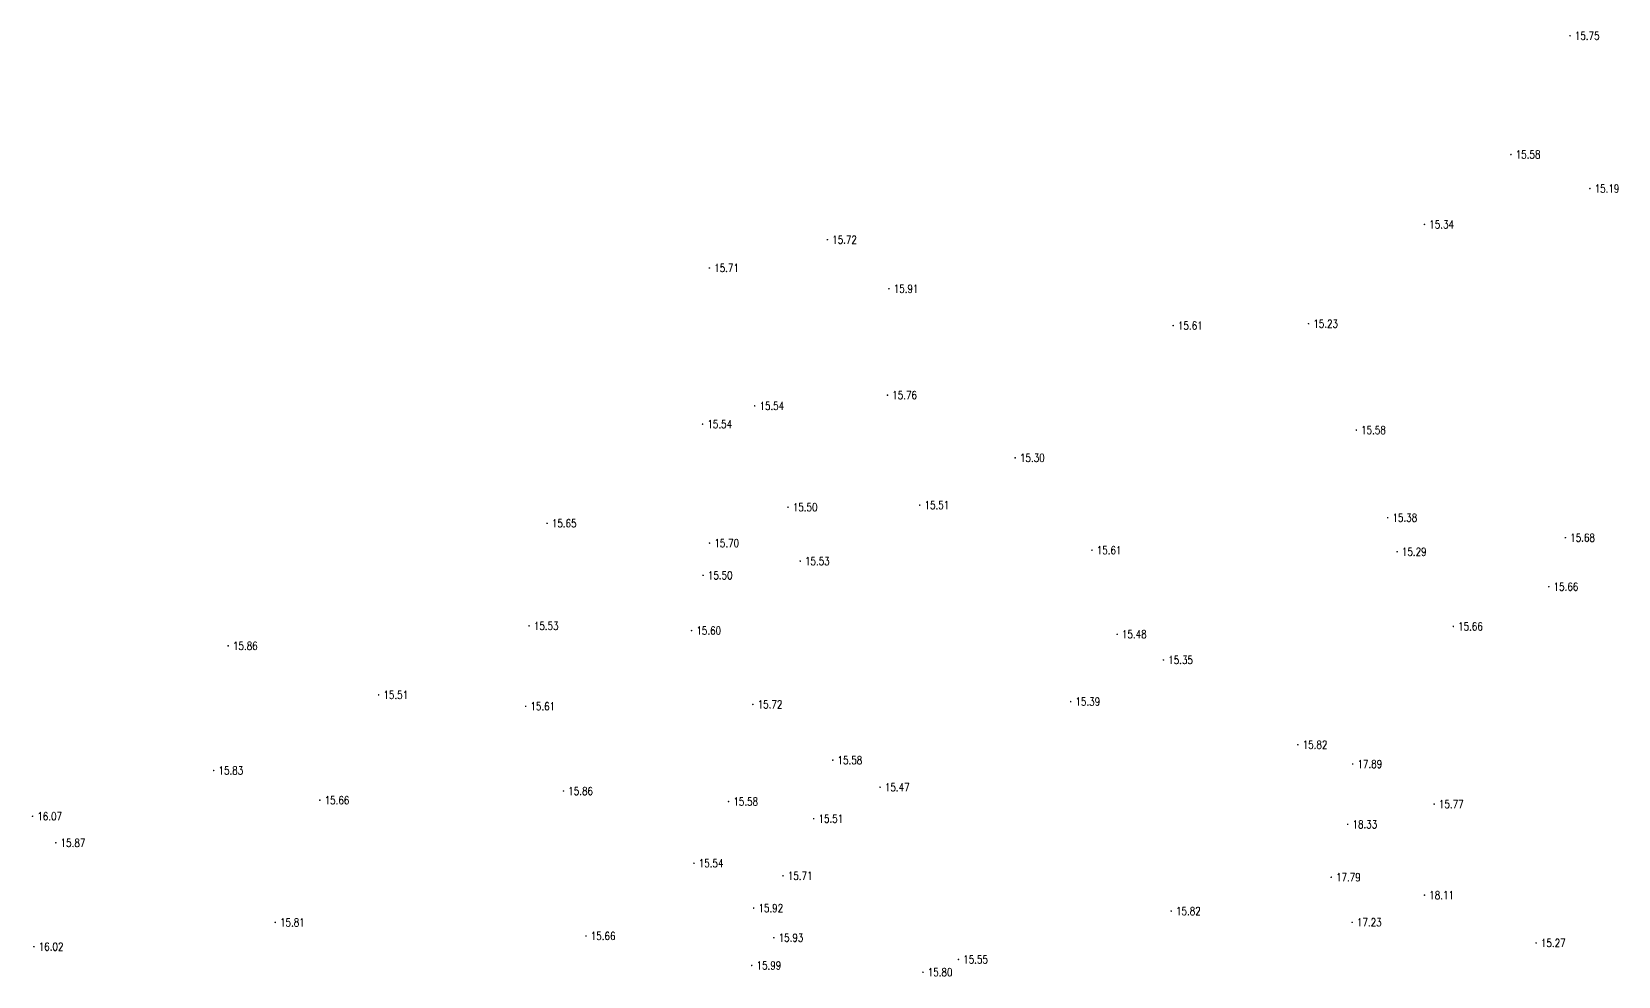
# Model space of a CAD drawing. Extents: x 476861 to 479475, y 2367369 to 2370541.
# Drawn here: x 477195.3 to 477393.5, y 2369595 to 2369713 of the extents above; entities that cross this region are included whole.
import ezdxf
from ezdxf.enums import TextEntityAlignment as Align

# ---------------------------------------------------------------- set-up
doc = ezdxf.new("R2010")
doc.units = 0
doc.header["$LTSCALE"] = 0.5
doc.layers.get('0').update_dxf_attribs({"linetype": 'CONTINUOUS'})
doc.layers.add('GCD', color=1, linetype='CONTINUOUS')
doc.styles.add('HZ', font='rs.shx', dxfattribs={"width": 0.8, "bigfont": 'hztxt.shx'})

# ---------------------------------------------------------------- blocks, each defined once
blk = doc.blocks.new('GC200')
at = {"linetype": 'Continuous', "const_width": 0.2, "flags": 128}
blk.add_lwpolyline([(-0.1, 0, 1), (0.1, 0, 1)], format="xyb", close=True, dxfattribs=at)

msp = doc.modelspace()

# ---------------------------------------------------------------- block references
at = {"layer": 'GCD', "linetype": 'Continuous'}
ref = msp.add_blockref('GC200', (477387.466, 2369712.536, 15.75), dxfattribs=dict(at, xscale=0.5, yscale=0.5, zscale=0.5))
ref.add_attrib('height', '15.75', dxfattribs={"linetype": 'Continuous', "height": 1, "style": 'HZ', "width": 0.8}).set_placement((477388.066, 2369712.536, 15.75), align=Align.MIDDLE_LEFT)
ref = msp.add_blockref('GC200', (477380.082, 2369697.687, 15.576), dxfattribs=dict(at, xscale=0.5, yscale=0.5, zscale=0.5))
ref.add_attrib('height', '15.58', dxfattribs={"linetype": 'Continuous', "height": 1, "style": 'HZ', "width": 0.8}).set_placement((477380.682, 2369697.687, 15.576), align=Align.MIDDLE_LEFT)
ref = msp.add_blockref('GC200', (477389.944, 2369693.431, 15.192), dxfattribs=dict(at, xscale=0.5, yscale=0.5, zscale=0.5))
ref.add_attrib('height', '15.19', dxfattribs={"linetype": 'Continuous', "height": 1, "style": 'HZ', "width": 0.8}).set_placement((477390.544, 2369693.431, 15.192), align=Align.MIDDLE_LEFT)
ref = msp.add_blockref('GC200', (477369.279, 2369688.951, 15.341), dxfattribs=dict(at, xscale=0.5, yscale=0.5, zscale=0.5))
ref.add_attrib('height', '15.34', dxfattribs={"linetype": 'Continuous', "height": 1, "style": 'HZ', "width": 0.8}).set_placement((477369.879, 2369688.951, 15.341), align=Align.MIDDLE_LEFT)
ref = msp.add_blockref('GC200', (477294.675, 2369687.039, 15.723), dxfattribs=dict(at, xscale=0.5, yscale=0.5, zscale=0.5))
ref.add_attrib('height', '15.72', dxfattribs={"linetype": 'Continuous', "height": 1, "style": 'HZ', "width": 0.8}).set_placement((477295.275, 2369687.039, 15.723), align=Align.MIDDLE_LEFT)
ref = msp.add_blockref('GC200', (477279.927, 2369683.502, 15.71), dxfattribs=dict(at, xscale=0.5, yscale=0.5, zscale=0.5))
ref.add_attrib('height', '15.71', dxfattribs={"linetype": 'Continuous', "height": 1, "style": 'HZ', "width": 0.8}).set_placement((477280.527, 2369683.502, 15.71), align=Align.MIDDLE_LEFT)
ref = msp.add_blockref('GC200', (477302.364, 2369680.912, 15.911), dxfattribs=dict(at, xscale=0.5, yscale=0.5, zscale=0.5))
ref.add_attrib('height', '15.91', dxfattribs={"linetype": 'Continuous', "height": 1, "style": 'HZ', "width": 0.8}).set_placement((477302.964, 2369680.912, 15.911), align=Align.MIDDLE_LEFT)
ref = msp.add_blockref('GC200', (477337.878, 2369676.304, 15.608), dxfattribs=dict(at, xscale=0.5, yscale=0.5, zscale=0.5))
ref.add_attrib('height', '15.61', dxfattribs={"linetype": 'Continuous', "height": 1, "style": 'HZ', "width": 0.8}).set_placement((477338.478, 2369676.304, 15.608), align=Align.MIDDLE_LEFT)
ref = msp.add_blockref('GC200', (477354.793, 2369676.542, 15.233), dxfattribs=dict(at, xscale=0.5, yscale=0.5, zscale=0.5))
ref.add_attrib('height', '15.23', dxfattribs={"linetype": 'Continuous', "height": 1, "style": 'HZ', "width": 0.8}).set_placement((477355.393, 2369676.542, 15.233), align=Align.MIDDLE_LEFT)
ref = msp.add_blockref('GC200', (477285.588, 2369666.27, 15.54), dxfattribs=dict(at, xscale=0.5, yscale=0.5, zscale=0.5))
ref.add_attrib('height', '15.54', dxfattribs={"linetype": 'Continuous', "height": 1, "style": 'HZ', "width": 0.8}).set_placement((477286.188, 2369666.27, 15.54), align=Align.MIDDLE_LEFT)
ref = msp.add_blockref('GC200', (477302.18, 2369667.611, 15.762), dxfattribs=dict(at, xscale=0.5, yscale=0.5, zscale=0.5))
ref.add_attrib('height', '15.76', dxfattribs={"linetype": 'Continuous', "height": 1, "style": 'HZ', "width": 0.8}).set_placement((477302.78, 2369667.611, 15.762), align=Align.MIDDLE_LEFT)
ref = msp.add_blockref('GC200', (477279.08, 2369663.99, 15.538), dxfattribs=dict(at, xscale=0.5, yscale=0.5, zscale=0.5))
ref.add_attrib('height', '15.54', dxfattribs={"linetype": 'Continuous', "height": 1, "style": 'HZ', "width": 0.8}).set_placement((477279.68, 2369663.99, 15.538), align=Align.MIDDLE_LEFT)
ref = msp.add_blockref('GC200', (477360.761, 2369663.243, 15.58), dxfattribs=dict(at, xscale=0.5, yscale=0.5, zscale=0.5))
ref.add_attrib('height', '15.58', dxfattribs={"linetype": 'Continuous', "height": 1, "style": 'HZ', "width": 0.8}).set_placement((477361.361, 2369663.243, 15.58), align=Align.MIDDLE_LEFT)
ref = msp.add_blockref('GC200', (477318.137, 2369659.771, 15.295), dxfattribs=dict(at, xscale=0.5, yscale=0.5, zscale=0.5))
ref.add_attrib('height', '15.30', dxfattribs={"linetype": 'Continuous', "height": 1, "style": 'HZ', "width": 0.8}).set_placement((477318.737, 2369659.771, 15.295), align=Align.MIDDLE_LEFT)
ref = msp.add_blockref('GC200', (477289.75, 2369653.601, 15.5), dxfattribs=dict(at, xscale=0.5, yscale=0.5, zscale=0.5))
ref.add_attrib('height', '15.50', dxfattribs={"linetype": 'Continuous', "height": 1, "style": 'HZ', "width": 0.8}).set_placement((477290.35, 2369653.601, 15.5), align=Align.MIDDLE_LEFT)
ref = msp.add_blockref('GC200', (477306.209, 2369653.862, 15.51), dxfattribs=dict(at, xscale=0.5, yscale=0.5, zscale=0.5))
ref.add_attrib('height', '15.51', dxfattribs={"linetype": 'Continuous', "height": 1, "style": 'HZ', "width": 0.8}).set_placement((477306.809, 2369653.862, 15.51), align=Align.MIDDLE_LEFT)
ref = msp.add_blockref('GC200', (477364.679, 2369652.291, 15.375), dxfattribs=dict(at, xscale=0.5, yscale=0.5, zscale=0.5))
ref.add_attrib('height', '15.38', dxfattribs={"linetype": 'Continuous', "height": 1, "style": 'HZ', "width": 0.8}).set_placement((477365.279, 2369652.291, 15.375), align=Align.MIDDLE_LEFT)
ref = msp.add_blockref('GC200', (477259.645, 2369651.591, 15.65), dxfattribs=dict(at, xscale=0.5, yscale=0.5, zscale=0.5))
ref.add_attrib('height', '15.65', dxfattribs={"linetype": 'Continuous', "height": 1, "style": 'HZ', "width": 0.8}).set_placement((477260.245, 2369651.591, 15.65), align=Align.MIDDLE_LEFT)
ref = msp.add_blockref('GC200', (477279.951, 2369649.114, 15.695), dxfattribs=dict(at, xscale=0.5, yscale=0.5, zscale=0.5))
ref.add_attrib('height', '15.70', dxfattribs={"linetype": 'Continuous', "height": 1, "style": 'HZ', "width": 0.8}).set_placement((477280.551, 2369649.114, 15.695), align=Align.MIDDLE_LEFT)
ref = msp.add_blockref('GC200', (477386.89, 2369649.794, 15.68), dxfattribs=dict(at, xscale=0.5, yscale=0.5, zscale=0.5))
ref.add_attrib('height', '15.68', dxfattribs={"linetype": 'Continuous', "height": 1, "style": 'HZ', "width": 0.8}).set_placement((477387.49, 2369649.794, 15.68), align=Align.MIDDLE_LEFT)
ref = msp.add_blockref('GC200', (477291.276, 2369646.863, 15.526), dxfattribs=dict(at, xscale=0.5, yscale=0.5, zscale=0.5))
ref.add_attrib('height', '15.53', dxfattribs={"linetype": 'Continuous', "height": 1, "style": 'HZ', "width": 0.8}).set_placement((477291.876, 2369646.863, 15.526), align=Align.MIDDLE_LEFT)
ref = msp.add_blockref('GC200', (477327.731, 2369648.224, 15.61), dxfattribs=dict(at, xscale=0.5, yscale=0.5, zscale=0.5))
ref.add_attrib('height', '15.61', dxfattribs={"linetype": 'Continuous', "height": 1, "style": 'HZ', "width": 0.8}).set_placement((477328.331, 2369648.224, 15.61), align=Align.MIDDLE_LEFT)
ref = msp.add_blockref('GC200', (477365.859, 2369648.038, 15.291), dxfattribs=dict(at, xscale=0.5, yscale=0.5, zscale=0.5))
ref.add_attrib('height', '15.29', dxfattribs={"linetype": 'Continuous', "height": 1, "style": 'HZ', "width": 0.8}).set_placement((477366.459, 2369648.038, 15.291), align=Align.MIDDLE_LEFT)
ref = msp.add_blockref('GC200', (477279.137, 2369645.086, 15.503), dxfattribs=dict(at, xscale=0.5, yscale=0.5, zscale=0.5))
ref.add_attrib('height', '15.50', dxfattribs={"linetype": 'Continuous', "height": 1, "style": 'HZ', "width": 0.8}).set_placement((477279.737, 2369645.086, 15.503), align=Align.MIDDLE_LEFT)
ref = msp.add_blockref('GC200', (477384.817, 2369643.665, 15.655), dxfattribs=dict(at, xscale=0.5, yscale=0.5, zscale=0.5))
ref.add_attrib('height', '15.66', dxfattribs={"linetype": 'Continuous', "height": 1, "style": 'HZ', "width": 0.8}).set_placement((477385.417, 2369643.665, 15.655), align=Align.MIDDLE_LEFT)
ref = msp.add_blockref('GC200', (477257.397, 2369638.768, 15.53), dxfattribs=dict(at, xscale=0.5, yscale=0.5, zscale=0.5))
ref.add_attrib('height', '15.53', dxfattribs={"linetype": 'Continuous', "height": 1, "style": 'HZ', "width": 0.8}).set_placement((477257.997, 2369638.768, 15.53), align=Align.MIDDLE_LEFT)
ref = msp.add_blockref('GC200', (477372.882, 2369638.7, 15.662), dxfattribs=dict(at, xscale=0.5, yscale=0.5, zscale=0.5))
ref.add_attrib('height', '15.66', dxfattribs={"linetype": 'Continuous', "height": 1, "style": 'HZ', "width": 0.8}).set_placement((477373.482, 2369638.7, 15.662), align=Align.MIDDLE_LEFT)
ref = msp.add_blockref('GC200', (477277.703, 2369638.177, 15.6), dxfattribs=dict(at, xscale=0.5, yscale=0.5, zscale=0.5))
ref.add_attrib('height', '15.60', dxfattribs={"linetype": 'Continuous', "height": 1, "style": 'HZ', "width": 0.8}).set_placement((477278.303, 2369638.177, 15.6), align=Align.MIDDLE_LEFT)
ref = msp.add_blockref('GC200', (477330.88, 2369637.718, 15.475), dxfattribs=dict(at, xscale=0.5, yscale=0.5, zscale=0.5))
ref.add_attrib('height', '15.48', dxfattribs={"linetype": 'Continuous', "height": 1, "style": 'HZ', "width": 0.8}).set_placement((477331.48, 2369637.718, 15.475), align=Align.MIDDLE_LEFT)
ref = msp.add_blockref('GC200', (477219.801, 2369636.272, 15.864), dxfattribs=dict(at, xscale=0.5, yscale=0.5, zscale=0.5))
ref.add_attrib('height', '15.86', dxfattribs={"linetype": 'Continuous', "height": 1, "style": 'HZ', "width": 0.8}).set_placement((477220.401, 2369636.272, 15.864), align=Align.MIDDLE_LEFT)
ref = msp.add_blockref('GC200', (477336.662, 2369634.507, 15.353), dxfattribs=dict(at, xscale=0.5, yscale=0.5, zscale=0.5))
ref.add_attrib('height', '15.35', dxfattribs={"linetype": 'Continuous', "height": 1, "style": 'HZ', "width": 0.8}).set_placement((477337.262, 2369634.507, 15.353), align=Align.MIDDLE_LEFT)
ref = msp.add_blockref('GC200', (477238.6, 2369630.146, 15.51), dxfattribs=dict(at, xscale=0.5, yscale=0.5, zscale=0.5))
ref.add_attrib('height', '15.51', dxfattribs={"linetype": 'Continuous', "height": 1, "style": 'HZ', "width": 0.8}).set_placement((477239.2, 2369630.146, 15.51), align=Align.MIDDLE_LEFT)
ref = msp.add_blockref('GC200', (477256.967, 2369628.713, 15.61), dxfattribs=dict(at, xscale=0.5, yscale=0.5, zscale=0.5))
ref.add_attrib('height', '15.61', dxfattribs={"linetype": 'Continuous', "height": 1, "style": 'HZ', "width": 0.8}).set_placement((477257.567, 2369628.713, 15.61), align=Align.MIDDLE_LEFT)
ref = msp.add_blockref('GC200', (477285.362, 2369628.957, 15.724), dxfattribs=dict(at, xscale=0.5, yscale=0.5, zscale=0.5))
ref.add_attrib('height', '15.72', dxfattribs={"linetype": 'Continuous', "height": 1, "style": 'HZ', "width": 0.8}).set_placement((477285.962, 2369628.957, 15.724), align=Align.MIDDLE_LEFT)
ref = msp.add_blockref('GC200', (477285.362, 2369628.957, 15.724), dxfattribs=dict(at, xscale=0.5, yscale=0.5, zscale=0.5))
ref.add_attrib('height', '15.72', dxfattribs={"linetype": 'Continuous', "height": 1, "style": 'HZ', "width": 0.8}).set_placement((477285.962, 2369628.957, 15.724), align=Align.MIDDLE_LEFT)
ref = msp.add_blockref('GC200', (477325.066, 2369629.302, 15.39), dxfattribs=dict(at, xscale=0.5, yscale=0.5, zscale=0.5))
ref.add_attrib('height', '15.39', dxfattribs={"linetype": 'Continuous', "height": 1, "style": 'HZ', "width": 0.8}).set_placement((477325.666, 2369629.302, 15.39), align=Align.MIDDLE_LEFT)
ref = msp.add_blockref('GC200', (477353.463, 2369623.913, 15.82), dxfattribs=dict(at, xscale=0.5, yscale=0.5, zscale=0.5))
ref.add_attrib('height', '15.82', dxfattribs={"linetype": 'Continuous', "height": 1, "style": 'HZ', "width": 0.8}).set_placement((477354.063, 2369623.913, 15.82), align=Align.MIDDLE_LEFT)
ref = msp.add_blockref('GC200', (477217.992, 2369620.692, 15.83), dxfattribs=dict(at, xscale=0.5, yscale=0.5, zscale=0.5))
ref.add_attrib('height', '15.83', dxfattribs={"linetype": 'Continuous', "height": 1, "style": 'HZ', "width": 0.8}).set_placement((477218.592, 2369620.692, 15.83), align=Align.MIDDLE_LEFT)
ref = msp.add_blockref('GC200', (477295.344, 2369621.985, 15.579), dxfattribs=dict(at, xscale=0.5, yscale=0.5, zscale=0.5))
ref.add_attrib('height', '15.58', dxfattribs={"linetype": 'Continuous', "height": 1, "style": 'HZ', "width": 0.8}).set_placement((477295.944, 2369621.985, 15.579), align=Align.MIDDLE_LEFT)
ref = msp.add_blockref('GC200', (477360.307, 2369621.499, 17.89), dxfattribs=dict(at, xscale=0.5, yscale=0.5, zscale=0.5))
ref.add_attrib('height', '17.89', dxfattribs={"linetype": 'Continuous', "height": 1, "style": 'HZ', "width": 0.8}).set_placement((477360.907, 2369621.499, 17.89), align=Align.MIDDLE_LEFT)
ref = msp.add_blockref('GC200', (477301.254, 2369618.6, 15.47), dxfattribs=dict(at, xscale=0.5, yscale=0.5, zscale=0.5))
ref.add_attrib('height', '15.47', dxfattribs={"linetype": 'Continuous', "height": 1, "style": 'HZ', "width": 0.8}).set_placement((477301.854, 2369618.6, 15.47), align=Align.MIDDLE_LEFT)
ref = msp.add_blockref('GC200', (477231.255, 2369616.978, 15.66), dxfattribs=dict(at, xscale=0.5, yscale=0.5, zscale=0.5))
ref.add_attrib('height', '15.66', dxfattribs={"linetype": 'Continuous', "height": 1, "style": 'HZ', "width": 0.8}).set_placement((477231.855, 2369616.978, 15.66), align=Align.MIDDLE_LEFT)
ref = msp.add_blockref('GC200', (477261.699, 2369618.129, 15.86), dxfattribs=dict(at, xscale=0.5, yscale=0.5, zscale=0.5))
ref.add_attrib('height', '15.86', dxfattribs={"linetype": 'Continuous', "height": 1, "style": 'HZ', "width": 0.8}).set_placement((477262.299, 2369618.129, 15.86), align=Align.MIDDLE_LEFT)
ref = msp.add_blockref('GC200', (477282.326, 2369616.808, 15.577), dxfattribs=dict(at, xscale=0.5, yscale=0.5, zscale=0.5))
ref.add_attrib('height', '15.58', dxfattribs={"linetype": 'Continuous', "height": 1, "style": 'HZ', "width": 0.8}).set_placement((477282.926, 2369616.808, 15.577), align=Align.MIDDLE_LEFT)
ref = msp.add_blockref('GC200', (477195.353, 2369614.971, 16.066), dxfattribs=dict(at, xscale=0.5, yscale=0.5, zscale=0.5))
ref.add_attrib('height', '16.07', dxfattribs={"linetype": 'Continuous', "height": 1, "style": 'HZ', "width": 0.8}).set_placement((477195.953, 2369614.971, 16.066), align=Align.MIDDLE_LEFT)
ref = msp.add_blockref('GC200', (477292.962, 2369614.667, 15.506), dxfattribs=dict(at, xscale=0.5, yscale=0.5, zscale=0.5))
ref.add_attrib('height', '15.51', dxfattribs={"linetype": 'Continuous', "height": 1, "style": 'HZ', "width": 0.8}).set_placement((477293.562, 2369614.667, 15.506), align=Align.MIDDLE_LEFT)
ref = msp.add_blockref('GC200', (477370.487, 2369616.494, 15.77), dxfattribs=dict(at, xscale=0.5, yscale=0.5, zscale=0.5))
ref.add_attrib('height', '15.77', dxfattribs={"linetype": 'Continuous', "height": 1, "style": 'HZ', "width": 0.8}).set_placement((477371.087, 2369616.494, 15.77), align=Align.MIDDLE_LEFT)
ref = msp.add_blockref('GC200', (477359.682, 2369613.96, 18.33), dxfattribs=dict(at, xscale=0.5, yscale=0.5, zscale=0.5))
ref.add_attrib('height', '18.33', dxfattribs={"linetype": 'Continuous', "height": 1, "style": 'HZ', "width": 0.8}).set_placement((477360.282, 2369613.96, 18.33), align=Align.MIDDLE_LEFT)
ref = msp.add_blockref('GC200', (477198.265, 2369611.658, 15.87), dxfattribs=dict(at, xscale=0.5, yscale=0.5, zscale=0.5))
ref.add_attrib('height', '15.87', dxfattribs={"linetype": 'Continuous', "height": 1, "style": 'HZ', "width": 0.8}).set_placement((477198.865, 2369611.658, 15.87), align=Align.MIDDLE_LEFT)
ref = msp.add_blockref('GC200', (477278, 2369609.095, 15.535), dxfattribs=dict(at, xscale=0.5, yscale=0.5, zscale=0.5))
ref.add_attrib('height', '15.54', dxfattribs={"linetype": 'Continuous', "height": 1, "style": 'HZ', "width": 0.8}).set_placement((477278.6, 2369609.095, 15.535), align=Align.MIDDLE_LEFT)
ref = msp.add_blockref('GC200', (477289.127, 2369607.534, 15.706), dxfattribs=dict(at, xscale=0.5, yscale=0.5, zscale=0.5))
ref.add_attrib('height', '15.71', dxfattribs={"linetype": 'Continuous', "height": 1, "style": 'HZ', "width": 0.8}).set_placement((477289.727, 2369607.534, 15.706), align=Align.MIDDLE_LEFT)
ref = msp.add_blockref('GC200', (477357.626, 2369607.349, 17.79), dxfattribs=dict(at, xscale=0.5, yscale=0.5, zscale=0.5))
ref.add_attrib('height', '17.79', dxfattribs={"linetype": 'Continuous', "height": 1, "style": 'HZ', "width": 0.8}).set_placement((477358.226, 2369607.349, 17.79), align=Align.MIDDLE_LEFT)
ref = msp.add_blockref('GC200', (477369.277, 2369605.115, 18.11), dxfattribs=dict(at, xscale=0.5, yscale=0.5, zscale=0.5))
ref.add_attrib('height', '18.11', dxfattribs={"linetype": 'Continuous', "height": 1, "style": 'HZ', "width": 0.8}).set_placement((477369.877, 2369605.115, 18.11), align=Align.MIDDLE_LEFT)
ref = msp.add_blockref('GC200', (477285.46, 2369603.492, 15.924), dxfattribs=dict(at, xscale=0.5, yscale=0.5, zscale=0.5))
ref.add_attrib('height', '15.92', dxfattribs={"linetype": 'Continuous', "height": 1, "style": 'HZ', "width": 0.8}).set_placement((477286.06, 2369603.492, 15.924), align=Align.MIDDLE_LEFT)
ref = msp.add_blockref('GC200', (477337.632, 2369603.121, 15.82), dxfattribs=dict(at, xscale=0.5, yscale=0.5, zscale=0.5))
ref.add_attrib('height', '15.82', dxfattribs={"linetype": 'Continuous', "height": 1, "style": 'HZ', "width": 0.8}).set_placement((477338.232, 2369603.121, 15.82), align=Align.MIDDLE_LEFT)
ref = msp.add_blockref('GC200', (477225.683, 2369601.707, 15.81), dxfattribs=dict(at, xscale=0.5, yscale=0.5, zscale=0.5))
ref.add_attrib('height', '15.81', dxfattribs={"linetype": 'Continuous', "height": 1, "style": 'HZ', "width": 0.8}).set_placement((477226.283, 2369601.707, 15.81), align=Align.MIDDLE_LEFT)
ref = msp.add_blockref('GC200', (477360.241, 2369601.716, 17.226), dxfattribs=dict(at, xscale=0.5, yscale=0.5, zscale=0.5))
ref.add_attrib('height', '17.23', dxfattribs={"linetype": 'Continuous', "height": 1, "style": 'HZ', "width": 0.8}).set_placement((477360.841, 2369601.716, 17.226), align=Align.MIDDLE_LEFT)
ref = msp.add_blockref('GC200', (477264.505, 2369600.006, 15.66), dxfattribs=dict(at, xscale=0.5, yscale=0.5, zscale=0.5))
ref.add_attrib('height', '15.66', dxfattribs={"linetype": 'Continuous', "height": 1, "style": 'HZ', "width": 0.8}).set_placement((477265.105, 2369600.006, 15.66), align=Align.MIDDLE_LEFT)
ref = msp.add_blockref('GC200', (477287.982, 2369599.792, 15.927), dxfattribs=dict(at, xscale=0.5, yscale=0.5, zscale=0.5))
ref.add_attrib('height', '15.93', dxfattribs={"linetype": 'Continuous', "height": 1, "style": 'HZ', "width": 0.8}).set_placement((477288.582, 2369599.792, 15.927), align=Align.MIDDLE_LEFT)
ref = msp.add_blockref('GC200', (477383.231, 2369599.134, 15.27), dxfattribs=dict(at, xscale=0.5, yscale=0.5, zscale=0.5))
ref.add_attrib('height', '15.27', dxfattribs={"linetype": 'Continuous', "height": 1, "style": 'HZ', "width": 0.8}).set_placement((477383.831, 2369599.134, 15.27), align=Align.MIDDLE_LEFT)
ref = msp.add_blockref('GC200', (477195.529, 2369598.671, 16.022), dxfattribs=dict(at, xscale=0.5, yscale=0.5, zscale=0.5))
ref.add_attrib('height', '16.02', dxfattribs={"linetype": 'Continuous', "height": 1, "style": 'HZ', "width": 0.8}).set_placement((477196.129, 2369598.671, 16.022), align=Align.MIDDLE_LEFT)
ref = msp.add_blockref('GC200', (477311.046, 2369597.078, 15.554), dxfattribs=dict(at, xscale=0.5, yscale=0.5, zscale=0.5))
ref.add_attrib('height', '15.55', dxfattribs={"linetype": 'Continuous', "height": 1, "style": 'HZ', "width": 0.8}).set_placement((477311.646, 2369597.078, 15.554), align=Align.MIDDLE_LEFT)
ref = msp.add_blockref('GC200', (477285.218, 2369596.327, 15.988), dxfattribs=dict(at, xscale=0.5, yscale=0.5, zscale=0.5))
ref.add_attrib('height', '15.99', dxfattribs={"linetype": 'Continuous', "height": 1, "style": 'HZ', "width": 0.8}).set_placement((477285.818, 2369596.327, 15.988), align=Align.MIDDLE_LEFT)
ref = msp.add_blockref('GC200', (477306.613, 2369595.47, 15.797), dxfattribs=dict(at, xscale=0.5, yscale=0.5, zscale=0.5))
ref.add_attrib('height', '15.80', dxfattribs={"linetype": 'Continuous', "height": 1, "style": 'HZ', "width": 0.8}).set_placement((477307.213, 2369595.47, 15.797), align=Align.MIDDLE_LEFT)

doc.saveas('drawing.dxf')
